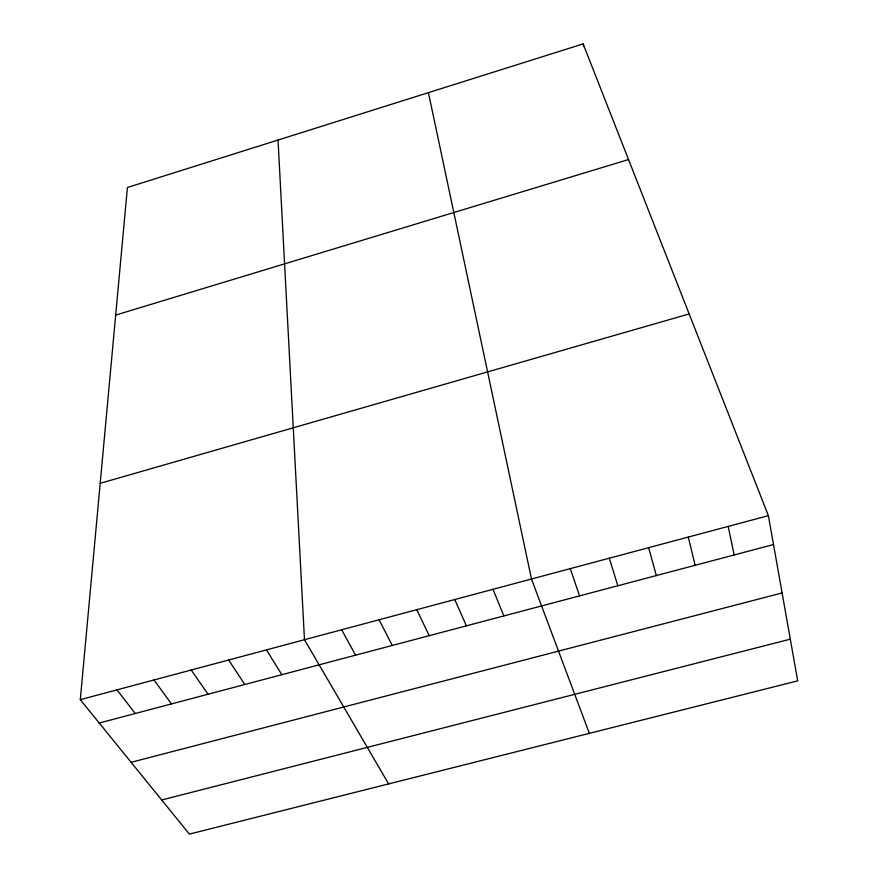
<?xml version="1.0" encoding="UTF-8"?>
<svg xmlns="http://www.w3.org/2000/svg" width="878" height="878" viewBox="0 0 878 878"><rect width="100%" height="100%" fill="white"/><g stroke="black" fill="none" stroke-linecap="round" stroke-linejoin="round"><path stroke-width="1.32" d="M80.293 699.678L127.42 187.497L583.124 43.9L768.382 515.66L797.707 680.867L189.385 834.1L80.293 699.678L768.382 515.66M115.677 315.081L628.538 159.544M100.202 483.328L689.164 313.929M99.236 723.033L773.518 544.547M131.118 762.313L782.111 592.957M161.695 799.979L790.31 639.173M116.993 689.867L135.256 713.496M153.957 679.978L171.517 703.893M191.195 670.024L208.042 694.235M228.686 659.993L244.808 684.5M266.44 649.896L281.838 674.699M388.625 783.911L304.479 639.722L278.03 140.041M341.652 629.789L355.568 655.186M379.087 619.769L392.257 645.473M416.787 609.694L429.21 635.683M454.749 599.542L466.405 625.838M492.986 589.314L503.862 615.928M589.347 733.35L531.486 579.019L428.42 92.651M570.272 568.648L579.557 595.888M609.321 558.199L617.805 585.769M648.666 547.685L656.327 575.573M688.286 537.084L695.113 565.3M583.124 43.9L583.727 46.501M728.191 526.416L734.173 554.962"/></g></svg>
